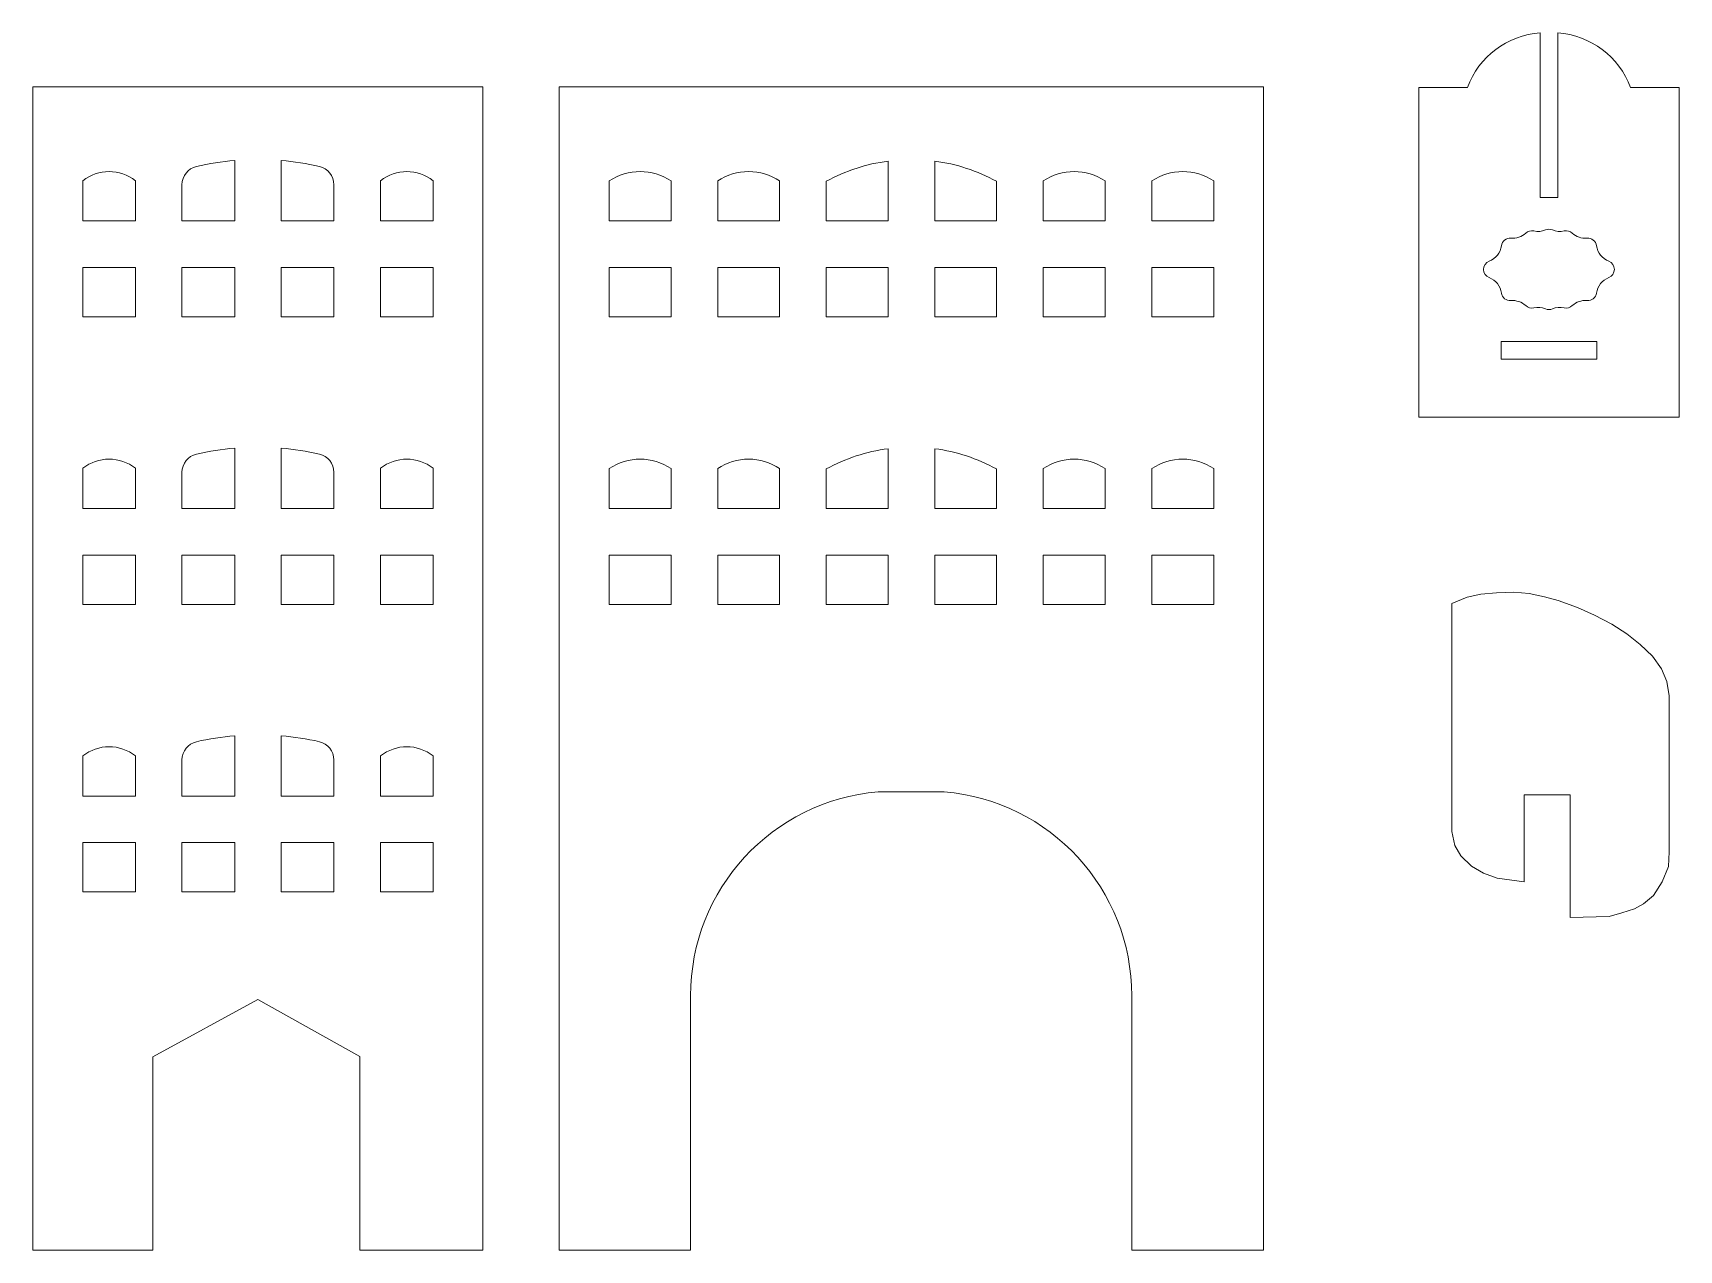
# Model space of a CAD drawing. Header units: millimetres. Extents: x -924 to 692, y -968 to 888.
# Drawn here: x -844.8 to -472.4, y -277.6 to -2.2 of the extents above; entities that cross this region are included whole.
import ezdxf

# ---------------------------------------------------------------- set-up
doc = ezdxf.new("R2010")
doc.units = ezdxf.units.MM
doc.header["$MEASUREMENT"] = 0

msp = doc.modelspace()

# ---------------------------------------------------------------- linework, layer by layer
at = {"lineweight": 5}
for points, knots in [([(-499.8413, -39.3867), (-499.8413, -39.3867), (-499.8413, -2.1755), (-499.8413, -2.1755), (-499.8413, -2.1755), (-492.3997, -2.6785), (-485.9541, -7.5382), (-483.4133, -14.5504), (-483.4133, -14.5504), (-483.4133, -14.5504), (-472.4068, -14.5504), (-472.4068, -14.5504), (-472.4068, -14.5504), (-472.4068, -14.5504), (-472.4068, -89.1449), (-472.4068, -89.1449), (-472.4068, -89.1449), (-472.4068, -89.1449), (-531.2757, -89.1449), (-531.2757, -89.1449), (-531.2757, -89.1449), (-531.2757, -89.1449), (-531.2757, -14.5504), (-531.2757, -14.5504), (-531.2757, -14.5504), (-531.2757, -14.5504), (-520.2693, -14.5504), (-520.2693, -14.5504), (-520.2693, -14.5504), (-517.7322, -7.5368), (-511.2824, -2.6825), (-503.8413, -2.1755), (-503.8413, -2.1755), (-503.8413, -2.1755), (-503.8413, -39.3867), (-503.8413, -39.3867), (-503.8413, -39.3867), (-503.8413, -39.3867), (-499.8413, -39.3867), (-499.8413, -39.3867)], [0, 0, 0, 0, 0.1, 0.1, 0.1, 0.1, 0.2, 0.2, 0.2, 0.2, 0.3, 0.3, 0.3, 0.3, 0.4, 0.4, 0.4, 0.4, 0.5, 0.5, 0.5, 0.5, 0.6, 0.6, 0.6, 0.6, 0.7, 0.7, 0.7, 0.7, 0.8, 0.8, 0.8, 0.8, 0.9, 0.9, 0.9, 0.9, 1, 1, 1, 1]), ([(-793.9372, -220.8961), (-793.9372, -220.8961), (-817.6903, -233.8705), (-817.6903, -233.8705), (-817.6903, -233.8705), (-817.6903, -233.8705), (-817.6903, -277.6129), (-817.6903, -277.6129), (-817.6903, -277.6129), (-817.6903, -277.6129), (-844.8103, -277.6129), (-844.8103, -277.6129), (-844.8103, -277.6129), (-844.8103, -277.6129), (-844.8103, -14.3851), (-844.8103, -14.3851), (-844.8103, -14.3851), (-844.8103, -14.3851), (-742.9922, -14.3851), (-742.9922, -14.3851), (-742.9922, -14.3851), (-742.9922, -14.3851), (-742.9922, -277.6129), (-742.9922, -277.6129), (-742.9922, -277.6129), (-742.9922, -277.6129), (-770.8396, -277.6129), (-770.8396, -277.6129), (-770.8396, -277.6129), (-770.8396, -277.6129), (-770.8396, -233.8281), (-770.8396, -233.8281), (-770.8396, -233.8281), (-770.8396, -233.8281), (-793.9372, -220.8961), (-793.9372, -220.8961)], [0, 0, 0, 0, 0.11111111, 0.11111111, 0.11111111, 0.11111111, 0.22222222, 0.22222222, 0.22222222, 0.22222222, 0.33333333, 0.33333333, 0.33333333, 0.33333333, 0.44444444, 0.44444444, 0.44444444, 0.44444444, 0.55555556, 0.55555556, 0.55555556, 0.55555556, 0.66666667, 0.66666667, 0.66666667, 0.66666667, 0.77777778, 0.77777778, 0.77777778, 0.77777778, 0.88888889, 0.88888889, 0.88888889, 0.88888889, 1, 1, 1, 1]), ([(-566.4256, -277.6129), (-566.4256, -277.6129), (-566.4256, -14.3851), (-566.4256, -14.3851), (-566.4256, -14.3851), (-566.4256, -14.3851), (-725.7244, -14.3851), (-725.7244, -14.3851), (-725.7244, -14.3851), (-725.7244, -14.3851), (-725.7244, -277.6129), (-725.7244, -277.6129), (-725.7244, -277.6129), (-725.7244, -277.6129), (-696.0189, -277.6129), (-696.0189, -277.6129), (-696.0189, -277.6129), (-696.0189, -277.6129), (-696.0189, -220.0897), (-696.0189, -220.0897), (-696.0189, -220.0897), (-696.0756, -196.0176), (-677.5967, -175.9285), (-653.6085, -173.9189), (-653.6085, -173.9189), (-653.6085, -173.9189), (-638.6461, -173.9189), (-638.6461, -173.9189), (-638.6461, -173.9189), (-614.6559, -175.9025), (-596.205, -196.0176), (-596.2356, -220.0897), (-596.2356, -220.0897), (-596.2356, -220.0897), (-596.2356, -277.6129), (-596.2356, -277.6129), (-596.2356, -277.6129), (-596.2356, -277.6129), (-566.4256, -277.6129), (-566.4256, -277.6129)], [0, 0, 0, 0, 0.1, 0.1, 0.1, 0.1, 0.2, 0.2, 0.2, 0.2, 0.3, 0.3, 0.3, 0.3, 0.4, 0.4, 0.4, 0.4, 0.5, 0.5, 0.5, 0.5, 0.6, 0.6, 0.6, 0.6, 0.7, 0.7, 0.7, 0.7, 0.8, 0.8, 0.8, 0.8, 0.9, 0.9, 0.9, 0.9, 1, 1, 1, 1]), ([(-833.5424, -35.6163), (-833.5424, -35.6163), (-833.5424, -44.7038), (-833.5424, -44.7038), (-833.5424, -44.7038), (-833.5424, -44.7038), (-821.6236, -44.7038), (-821.6236, -44.7038), (-821.6236, -44.7038), (-821.6236, -44.7038), (-821.6236, -35.6163), (-821.6236, -35.6163), (-821.6236, -35.6163), (-825.1191, -32.8537), (-830.0492, -32.851), (-833.5424, -35.6163)], [0, 0, 0, 0, 0.25, 0.25, 0.25, 0.25, 0.5, 0.5, 0.5, 0.5, 0.75, 0.75, 0.75, 0.75, 1, 1, 1, 1]), ([(-811.0879, -36.5166), (-811.0879, -36.5166), (-811.0879, -44.7038), (-811.0879, -44.7038), (-811.0879, -44.7038), (-811.0879, -44.7038), (-799.169, -44.7038), (-799.169, -44.7038), (-799.169, -44.7038), (-799.169, -44.7038), (-799.169, -31.055), (-799.169, -31.055), (-799.169, -31.055), (-802.0752, -31.3009), (-804.9604, -31.7499), (-807.8039, -32.3989), (-807.8039, -32.3989), (-809.726, -32.8382), (-811.0887, -34.5449), (-811.0879, -36.5166)], [0, 0, 0, 0, 0.2, 0.2, 0.2, 0.2, 0.4, 0.4, 0.4, 0.4, 0.6, 0.6, 0.6, 0.6, 0.8, 0.8, 0.8, 0.8, 1, 1, 1, 1]), ([(-776.7144, -36.5166), (-776.7144, -36.5166), (-776.7144, -44.7038), (-776.7144, -44.7038), (-776.7144, -44.7038), (-776.7144, -44.7038), (-788.6335, -44.7038), (-788.6335, -44.7038), (-788.6335, -44.7038), (-788.6335, -44.7038), (-788.6335, -31.055), (-788.6335, -31.055), (-788.6335, -31.055), (-785.7274, -31.3009), (-782.8418, -31.7499), (-779.9986, -32.3989), (-779.9986, -32.3989), (-778.0781, -32.8363), (-776.7152, -34.547), (-776.7144, -36.5166)], [0, 0, 0, 0, 0.2, 0.2, 0.2, 0.2, 0.4, 0.4, 0.4, 0.4, 0.6, 0.6, 0.6, 0.6, 0.8, 0.8, 0.8, 0.8, 1, 1, 1, 1]), ([(-766.1789, -35.6163), (-766.1789, -35.6163), (-766.1789, -44.7038), (-766.1789, -44.7038), (-766.1789, -44.7038), (-766.1789, -44.7038), (-754.26, -44.7038), (-754.26, -44.7038), (-754.26, -44.7038), (-754.26, -44.7038), (-754.26, -35.6163), (-754.26, -35.6163), (-754.26, -35.6163), (-757.7556, -32.8537), (-762.6855, -32.851), (-766.1789, -35.6163)], [0, 0, 0, 0, 0.25, 0.25, 0.25, 0.25, 0.5, 0.5, 0.5, 0.5, 0.75, 0.75, 0.75, 0.75, 1, 1, 1, 1]), ([(-714.4567, -35.6776), (-714.4567, -35.6776), (-714.4567, -44.7038), (-714.4567, -44.7038), (-714.4567, -44.7038), (-714.4567, -44.7038), (-700.4498, -44.7038), (-700.4498, -44.7038), (-700.4498, -44.7038), (-700.4498, -44.7038), (-700.4498, -35.6776), (-700.4498, -35.6776), (-700.4498, -35.6776), (-704.6882, -32.8334), (-710.2199, -32.831), (-714.4567, -35.6776)], [0, 0, 0, 0, 0.25, 0.25, 0.25, 0.25, 0.5, 0.5, 0.5, 0.5, 0.75, 0.75, 0.75, 0.75, 1, 1, 1, 1]), ([(-689.9031, -35.6776), (-689.9031, -35.6776), (-689.9031, -44.7038), (-689.9031, -44.7038), (-689.9031, -44.7038), (-689.9031, -44.7038), (-675.8964, -44.7038), (-675.8964, -44.7038), (-675.8964, -44.7038), (-675.8964, -44.7038), (-675.8964, -35.6776), (-675.8964, -35.6776), (-675.8964, -35.6776), (-680.1348, -32.8334), (-685.6663, -32.831), (-689.9031, -35.6776)], [0, 0, 0, 0, 0.25, 0.25, 0.25, 0.25, 0.5, 0.5, 0.5, 0.5, 0.75, 0.75, 0.75, 0.75, 1, 1, 1, 1]), ([(-665.3496, -44.7038), (-665.3496, -44.7038), (-651.3428, -44.7038), (-651.3428, -44.7038), (-651.3428, -44.7038), (-651.3428, -44.7038), (-651.3428, -31.1797), (-651.3428, -31.1797), (-651.3428, -31.1797), (-656.2549, -31.8297), (-661.0028, -33.3822), (-665.3496, -35.7606), (-665.3496, -35.7606), (-665.3496, -35.7606), (-665.3496, -44.7038), (-665.3496, -44.7038)], [0, 0, 0, 0, 0.25, 0.25, 0.25, 0.25, 0.5, 0.5, 0.5, 0.5, 0.75, 0.75, 0.75, 0.75, 1, 1, 1, 1]), ([(-626.8004, -35.7606), (-626.8004, -35.7606), (-626.8004, -44.7038), (-626.8004, -44.7038), (-626.8004, -44.7038), (-626.8004, -44.7038), (-640.8072, -44.7038), (-640.8072, -44.7038), (-640.8072, -44.7038), (-640.8072, -44.7038), (-640.8072, -31.1797), (-640.8072, -31.1797), (-640.8072, -31.1797), (-635.8962, -31.8293), (-631.1463, -33.383), (-626.8004, -35.7606)], [0, 0, 0, 0, 0.25, 0.25, 0.25, 0.25, 0.5, 0.5, 0.5, 0.5, 0.75, 0.75, 0.75, 0.75, 1, 1, 1, 1]), ([(-616.2538, -35.6776), (-616.2538, -35.6776), (-616.2538, -44.7038), (-616.2538, -44.7038), (-616.2538, -44.7038), (-616.2538, -44.7038), (-602.2469, -44.7038), (-602.2469, -44.7038), (-602.2469, -44.7038), (-602.2469, -44.7038), (-602.2469, -35.6776), (-602.2469, -35.6776), (-602.2469, -35.6776), (-606.4853, -32.8334), (-612.017, -32.831), (-616.2538, -35.6776)], [0, 0, 0, 0, 0.25, 0.25, 0.25, 0.25, 0.5, 0.5, 0.5, 0.5, 0.75, 0.75, 0.75, 0.75, 1, 1, 1, 1]), ([(-591.7002, -35.6776), (-591.7002, -35.6776), (-591.7002, -44.7038), (-591.7002, -44.7038), (-591.7002, -44.7038), (-591.7002, -44.7038), (-577.6935, -44.7038), (-577.6935, -44.7038), (-577.6935, -44.7038), (-577.6935, -44.7038), (-577.6935, -35.6776), (-577.6935, -35.6776), (-577.6935, -35.6776), (-581.9319, -32.8334), (-587.4634, -32.831), (-591.7002, -35.6776)], [0, 0, 0, 0, 0.25, 0.25, 0.25, 0.25, 0.5, 0.5, 0.5, 0.5, 0.75, 0.75, 0.75, 0.75, 1, 1, 1, 1]), ([(-505.2996, -46.9926), (-505.9397, -46.8505), (-506.6082, -47.0307), (-507.0898, -47.4755), (-507.0898, -47.4755), (-507.9975, -48.3134), (-509.2167, -48.7312), (-510.4476, -48.6265), (-510.4476, -48.6265), (-511.5053, -48.5371), (-512.4485, -49.2869), (-512.5973, -50.3377), (-512.5973, -50.3377), (-512.821, -51.9134), (-513.88, -53.2459), (-515.3639, -53.8213), (-515.3639, -53.8213), (-516.1338, -54.1232), (-516.6389, -54.8673), (-516.6356, -55.6944), (-516.6356, -55.6944), (-516.6322, -56.5214), (-516.1365, -57.2552), (-515.364, -57.5509), (-515.364, -57.5509), (-513.8802, -58.1257), (-512.8223, -59.4592), (-512.5981, -61.0347), (-512.5981, -61.0347), (-512.4482, -62.0856), (-511.506, -62.8368), (-510.4482, -62.7461), (-510.4482, -62.7461), (-509.2173, -62.6411), (-507.9981, -63.0593), (-507.0903, -63.8973), (-507.0903, -63.8973), (-506.6084, -64.3421), (-505.9397, -64.5225), (-505.2997, -64.3801), (-505.2997, -64.3801), (-504.404, -64.1811), (-503.468, -64.2672), (-502.6237, -64.6261), (-502.6237, -64.6261), (-502.1236, -64.8385), (-501.5589, -64.8387), (-501.0588, -64.6261), (-501.0588, -64.6261), (-500.2144, -64.267), (-499.2784, -64.1811), (-498.3829, -64.38), (-498.3829, -64.38), (-497.7428, -64.5221), (-497.0741, -64.3421), (-496.5925, -63.8973), (-496.5925, -63.8973), (-495.6847, -63.059), (-494.4653, -62.6414), (-493.2343, -62.7461), (-493.2343, -62.7461), (-492.1765, -62.8357), (-491.2332, -62.0857), (-491.0844, -61.0347), (-491.0844, -61.0347), (-490.861, -59.459), (-489.8021, -58.1264), (-488.3184, -57.5509), (-488.3184, -57.5509), (-487.5485, -57.2488), (-487.0436, -56.5046), (-487.0469, -55.6777), (-487.0469, -55.6777), (-487.0504, -54.8507), (-487.5461, -54.1169), (-488.3184, -53.8213), (-488.3184, -53.8213), (-489.8024, -53.2465), (-490.8605, -51.9131), (-491.0847, -50.3376), (-491.0847, -50.3376), (-491.2346, -49.2867), (-492.1767, -48.5357), (-493.2344, -48.6262), (-493.2344, -48.6262), (-494.4653, -48.7312), (-495.6844, -48.3128), (-496.5922, -47.4749), (-496.5922, -47.4749), (-497.0741, -47.0301), (-497.7428, -46.8496), (-498.3829, -46.992), (-498.3829, -46.992), (-499.2786, -47.1912), (-500.2146, -47.1051), (-501.0589, -46.7462), (-501.0589, -46.7462), (-501.5591, -46.5337), (-502.1237, -46.5337), (-502.6239, -46.7464), (-502.6239, -46.7464), (-503.468, -47.1054), (-504.404, -47.1915), (-505.2996, -46.9926)], [0, 0, 0, 0, 0.03846154, 0.03846154, 0.03846154, 0.03846154, 0.07692308, 0.07692308, 0.07692308, 0.07692308, 0.11538462, 0.11538462, 0.11538462, 0.11538462, 0.15384615, 0.15384615, 0.15384615, 0.15384615, 0.19230769, 0.19230769, 0.19230769, 0.19230769, 0.23076923, 0.23076923, 0.23076923, 0.23076923, 0.26923077, 0.26923077, 0.26923077, 0.26923077, 0.30769231, 0.30769231, 0.30769231, 0.30769231, 0.34615385, 0.34615385, 0.34615385, 0.34615385, 0.38461538, 0.38461538, 0.38461538, 0.38461538, 0.42307692, 0.42307692, 0.42307692, 0.42307692, 0.46153846, 0.46153846, 0.46153846, 0.46153846, 0.5, 0.5, 0.5, 0.5, 0.53846154, 0.53846154, 0.53846154, 0.53846154, 0.57692308, 0.57692308, 0.57692308, 0.57692308, 0.61538462, 0.61538462, 0.61538462, 0.61538462, 0.65384615, 0.65384615, 0.65384615, 0.65384615, 0.69230769, 0.69230769, 0.69230769, 0.69230769, 0.73076923, 0.73076923, 0.73076923, 0.73076923, 0.76923077, 0.76923077, 0.76923077, 0.76923077, 0.80769231, 0.80769231, 0.80769231, 0.80769231, 0.84615385, 0.84615385, 0.84615385, 0.84615385, 0.88461538, 0.88461538, 0.88461538, 0.88461538, 0.92307692, 0.92307692, 0.92307692, 0.92307692, 0.96153846, 0.96153846, 0.96153846, 0.96153846, 1, 1, 1, 1]), ([(-833.5424, -55.2395), (-833.5424, -55.2395), (-833.5424, -66.3989), (-833.5424, -66.3989), (-833.5424, -66.3989), (-833.5424, -66.3989), (-821.6236, -66.3989), (-821.6236, -66.3989), (-821.6236, -66.3989), (-821.6236, -66.3989), (-821.6236, -55.2395), (-821.6236, -55.2395), (-821.6236, -55.2395), (-821.6236, -55.2395), (-833.5424, -55.2395), (-833.5424, -55.2395)], [0, 0, 0, 0, 0.25, 0.25, 0.25, 0.25, 0.5, 0.5, 0.5, 0.5, 0.75, 0.75, 0.75, 0.75, 1, 1, 1, 1]), ([(-811.0879, -55.2395), (-811.0879, -55.2395), (-811.0879, -66.3989), (-811.0879, -66.3989), (-811.0879, -66.3989), (-811.0879, -66.3989), (-799.169, -66.3989), (-799.169, -66.3989), (-799.169, -66.3989), (-799.169, -66.3989), (-799.169, -55.2395), (-799.169, -55.2395), (-799.169, -55.2395), (-799.169, -55.2395), (-811.0879, -55.2395), (-811.0879, -55.2395)], [0, 0, 0, 0, 0.25, 0.25, 0.25, 0.25, 0.5, 0.5, 0.5, 0.5, 0.75, 0.75, 0.75, 0.75, 1, 1, 1, 1]), ([(-788.6335, -55.2395), (-788.6335, -55.2395), (-788.6335, -66.3989), (-788.6335, -66.3989), (-788.6335, -66.3989), (-788.6335, -66.3989), (-776.7144, -66.3989), (-776.7144, -66.3989), (-776.7144, -66.3989), (-776.7144, -66.3989), (-776.7144, -55.2395), (-776.7144, -55.2395), (-776.7144, -55.2395), (-776.7144, -55.2395), (-788.6335, -55.2395), (-788.6335, -55.2395)], [0, 0, 0, 0, 0.25, 0.25, 0.25, 0.25, 0.5, 0.5, 0.5, 0.5, 0.75, 0.75, 0.75, 0.75, 1, 1, 1, 1]), ([(-766.1789, -55.2395), (-766.1789, -55.2395), (-766.1789, -66.3989), (-766.1789, -66.3989), (-766.1789, -66.3989), (-766.1789, -66.3989), (-754.26, -66.3989), (-754.26, -66.3989), (-754.26, -66.3989), (-754.26, -66.3989), (-754.26, -55.2395), (-754.26, -55.2395), (-754.26, -55.2395), (-754.26, -55.2395), (-766.1789, -55.2395), (-766.1789, -55.2395)], [0, 0, 0, 0, 0.25, 0.25, 0.25, 0.25, 0.5, 0.5, 0.5, 0.5, 0.75, 0.75, 0.75, 0.75, 1, 1, 1, 1]), ([(-714.4567, -55.2395), (-714.4567, -55.2395), (-714.4567, -66.3989), (-714.4567, -66.3989), (-714.4567, -66.3989), (-714.4567, -66.3989), (-700.4498, -66.3989), (-700.4498, -66.3989), (-700.4498, -66.3989), (-700.4498, -66.3989), (-700.4498, -55.2395), (-700.4498, -55.2395), (-700.4498, -55.2395), (-700.4498, -55.2395), (-714.4567, -55.2395), (-714.4567, -55.2395)], [0, 0, 0, 0, 0.25, 0.25, 0.25, 0.25, 0.5, 0.5, 0.5, 0.5, 0.75, 0.75, 0.75, 0.75, 1, 1, 1, 1]), ([(-689.9031, -55.2395), (-689.9031, -55.2395), (-689.9031, -66.3989), (-689.9031, -66.3989), (-689.9031, -66.3989), (-689.9031, -66.3989), (-675.8964, -66.3989), (-675.8964, -66.3989), (-675.8964, -66.3989), (-675.8964, -66.3989), (-675.8964, -55.2395), (-675.8964, -55.2395), (-675.8964, -55.2395), (-675.8964, -55.2395), (-689.9031, -55.2395), (-689.9031, -55.2395)], [0, 0, 0, 0, 0.25, 0.25, 0.25, 0.25, 0.5, 0.5, 0.5, 0.5, 0.75, 0.75, 0.75, 0.75, 1, 1, 1, 1]), ([(-665.3496, -55.2395), (-665.3496, -55.2395), (-665.3496, -66.3989), (-665.3496, -66.3989), (-665.3496, -66.3989), (-665.3496, -66.3989), (-651.3428, -66.3989), (-651.3428, -66.3989), (-651.3428, -66.3989), (-651.3428, -66.3989), (-651.3428, -55.2395), (-651.3428, -55.2395), (-651.3428, -55.2395), (-651.3428, -55.2395), (-665.3496, -55.2395), (-665.3496, -55.2395)], [0, 0, 0, 0, 0.25, 0.25, 0.25, 0.25, 0.5, 0.5, 0.5, 0.5, 0.75, 0.75, 0.75, 0.75, 1, 1, 1, 1]), ([(-640.8072, -55.2395), (-640.8072, -55.2395), (-640.8072, -66.3989), (-640.8072, -66.3989), (-640.8072, -66.3989), (-640.8072, -66.3989), (-626.8004, -66.3989), (-626.8004, -66.3989), (-626.8004, -66.3989), (-626.8004, -66.3989), (-626.8004, -55.2395), (-626.8004, -55.2395), (-626.8004, -55.2395), (-626.8004, -55.2395), (-640.8072, -55.2395), (-640.8072, -55.2395)], [0, 0, 0, 0, 0.25, 0.25, 0.25, 0.25, 0.5, 0.5, 0.5, 0.5, 0.75, 0.75, 0.75, 0.75, 1, 1, 1, 1]), ([(-616.2538, -55.2395), (-616.2538, -55.2395), (-616.2538, -66.3989), (-616.2538, -66.3989), (-616.2538, -66.3989), (-616.2538, -66.3989), (-602.2469, -66.3989), (-602.2469, -66.3989), (-602.2469, -66.3989), (-602.2469, -66.3989), (-602.2469, -55.2395), (-602.2469, -55.2395), (-602.2469, -55.2395), (-602.2469, -55.2395), (-616.2538, -55.2395), (-616.2538, -55.2395)], [0, 0, 0, 0, 0.25, 0.25, 0.25, 0.25, 0.5, 0.5, 0.5, 0.5, 0.75, 0.75, 0.75, 0.75, 1, 1, 1, 1]), ([(-591.7002, -55.2395), (-591.7002, -55.2395), (-591.7002, -66.3989), (-591.7002, -66.3989), (-591.7002, -66.3989), (-591.7002, -66.3989), (-577.6935, -66.3989), (-577.6935, -66.3989), (-577.6935, -66.3989), (-577.6935, -66.3989), (-577.6935, -55.2395), (-577.6935, -55.2395), (-577.6935, -55.2395), (-577.6935, -55.2395), (-591.7002, -55.2395), (-591.7002, -55.2395)], [0, 0, 0, 0, 0.25, 0.25, 0.25, 0.25, 0.5, 0.5, 0.5, 0.5, 0.75, 0.75, 0.75, 0.75, 1, 1, 1, 1]), ([(-512.6413, -71.9854), (-512.6413, -71.9854), (-512.6413, -75.9854), (-512.6413, -75.9854), (-512.6413, -75.9854), (-512.6413, -75.9854), (-491.0413, -75.9854), (-491.0413, -75.9854), (-491.0413, -75.9854), (-491.0413, -75.9854), (-491.0413, -71.9854), (-491.0413, -71.9854), (-491.0413, -71.9854), (-491.0413, -71.9854), (-512.6413, -71.9854), (-512.6413, -71.9854)], [0, 0, 0, 0, 0.25, 0.25, 0.25, 0.25, 0.5, 0.5, 0.5, 0.5, 0.75, 0.75, 0.75, 0.75, 1, 1, 1, 1]), ([(-811.0879, -101.6016), (-811.0879, -101.6016), (-811.0879, -109.7888), (-811.0879, -109.7888), (-811.0879, -109.7888), (-811.0879, -109.7888), (-799.169, -109.7888), (-799.169, -109.7888), (-799.169, -109.7888), (-799.169, -109.7888), (-799.169, -96.14), (-799.169, -96.14), (-799.169, -96.14), (-802.0752, -96.3859), (-804.9604, -96.8349), (-807.8039, -97.4837), (-807.8039, -97.4837), (-809.726, -97.9232), (-811.0887, -99.6299), (-811.0879, -101.6016)], [0, 0, 0, 0, 0.2, 0.2, 0.2, 0.2, 0.4, 0.4, 0.4, 0.4, 0.6, 0.6, 0.6, 0.6, 0.8, 0.8, 0.8, 0.8, 1, 1, 1, 1]), ([(-776.7144, -101.6016), (-776.7144, -101.6016), (-776.7144, -109.7888), (-776.7144, -109.7888), (-776.7144, -109.7888), (-776.7144, -109.7888), (-788.6335, -109.7888), (-788.6335, -109.7888), (-788.6335, -109.7888), (-788.6335, -109.7888), (-788.6335, -96.14), (-788.6335, -96.14), (-788.6335, -96.14), (-785.7274, -96.3857), (-782.8418, -96.8349), (-779.9986, -97.4837), (-779.9986, -97.4837), (-778.0781, -97.9211), (-776.7152, -99.632), (-776.7144, -101.6016)], [0, 0, 0, 0, 0.2, 0.2, 0.2, 0.2, 0.4, 0.4, 0.4, 0.4, 0.6, 0.6, 0.6, 0.6, 0.8, 0.8, 0.8, 0.8, 1, 1, 1, 1]), ([(-665.3496, -109.7888), (-665.3496, -109.7888), (-651.3428, -109.7888), (-651.3428, -109.7888), (-651.3428, -109.7888), (-651.3428, -109.7888), (-651.3428, -96.2645), (-651.3428, -96.2645), (-651.3428, -96.2645), (-656.2549, -96.9145), (-661.0028, -98.4672), (-665.3496, -100.8456), (-665.3496, -100.8456), (-665.3496, -100.8456), (-665.3496, -109.7888), (-665.3496, -109.7888)], [0, 0, 0, 0, 0.25, 0.25, 0.25, 0.25, 0.5, 0.5, 0.5, 0.5, 0.75, 0.75, 0.75, 0.75, 1, 1, 1, 1]), ([(-626.8004, -100.8456), (-626.8004, -100.8456), (-626.8004, -109.7888), (-626.8004, -109.7888), (-626.8004, -109.7888), (-626.8004, -109.7888), (-640.8072, -109.7888), (-640.8072, -109.7888), (-640.8072, -109.7888), (-640.8072, -109.7888), (-640.8072, -96.2645), (-640.8072, -96.2645), (-640.8072, -96.2645), (-635.8962, -96.9142), (-631.1463, -98.468), (-626.8004, -100.8456)], [0, 0, 0, 0, 0.25, 0.25, 0.25, 0.25, 0.5, 0.5, 0.5, 0.5, 0.75, 0.75, 0.75, 0.75, 1, 1, 1, 1]), ([(-833.5424, -100.7013), (-833.5424, -100.7013), (-833.5424, -109.7888), (-833.5424, -109.7888), (-833.5424, -109.7888), (-833.5424, -109.7888), (-821.6236, -109.7888), (-821.6236, -109.7888), (-821.6236, -109.7888), (-821.6236, -109.7888), (-821.6236, -100.7013), (-821.6236, -100.7013), (-821.6236, -100.7013), (-825.1191, -97.9387), (-830.0492, -97.936), (-833.5424, -100.7013)], [0, 0, 0, 0, 0.25, 0.25, 0.25, 0.25, 0.5, 0.5, 0.5, 0.5, 0.75, 0.75, 0.75, 0.75, 1, 1, 1, 1]), ([(-766.1789, -100.7013), (-766.1789, -100.7013), (-766.1789, -109.7888), (-766.1789, -109.7888), (-766.1789, -109.7888), (-766.1789, -109.7888), (-754.26, -109.7888), (-754.26, -109.7888), (-754.26, -109.7888), (-754.26, -109.7888), (-754.26, -100.7013), (-754.26, -100.7013), (-754.26, -100.7013), (-757.7556, -97.9387), (-762.6855, -97.936), (-766.1789, -100.7013)], [0, 0, 0, 0, 0.25, 0.25, 0.25, 0.25, 0.5, 0.5, 0.5, 0.5, 0.75, 0.75, 0.75, 0.75, 1, 1, 1, 1]), ([(-714.4567, -100.7624), (-714.4567, -100.7624), (-714.4567, -109.7888), (-714.4567, -109.7888), (-714.4567, -109.7888), (-714.4567, -109.7888), (-700.4498, -109.7888), (-700.4498, -109.7888), (-700.4498, -109.7888), (-700.4498, -109.7888), (-700.4498, -100.7624), (-700.4498, -100.7624), (-700.4498, -100.7624), (-704.6882, -97.9184), (-710.2199, -97.916), (-714.4567, -100.7624)], [0, 0, 0, 0, 0.25, 0.25, 0.25, 0.25, 0.5, 0.5, 0.5, 0.5, 0.75, 0.75, 0.75, 0.75, 1, 1, 1, 1]), ([(-689.9031, -100.7624), (-689.9031, -100.7624), (-689.9031, -109.7888), (-689.9031, -109.7888), (-689.9031, -109.7888), (-689.9031, -109.7888), (-675.8964, -109.7888), (-675.8964, -109.7888), (-675.8964, -109.7888), (-675.8964, -109.7888), (-675.8964, -100.7624), (-675.8964, -100.7624), (-675.8964, -100.7624), (-680.1348, -97.9184), (-685.6663, -97.916), (-689.9031, -100.7624)], [0, 0, 0, 0, 0.25, 0.25, 0.25, 0.25, 0.5, 0.5, 0.5, 0.5, 0.75, 0.75, 0.75, 0.75, 1, 1, 1, 1]), ([(-616.2538, -100.7624), (-616.2538, -100.7624), (-616.2538, -109.7888), (-616.2538, -109.7888), (-616.2538, -109.7888), (-616.2538, -109.7888), (-602.2469, -109.7888), (-602.2469, -109.7888), (-602.2469, -109.7888), (-602.2469, -109.7888), (-602.2469, -100.7624), (-602.2469, -100.7624), (-602.2469, -100.7624), (-606.4853, -97.9184), (-612.017, -97.916), (-616.2538, -100.7624)], [0, 0, 0, 0, 0.25, 0.25, 0.25, 0.25, 0.5, 0.5, 0.5, 0.5, 0.75, 0.75, 0.75, 0.75, 1, 1, 1, 1]), ([(-591.7002, -100.7624), (-591.7002, -100.7624), (-591.7002, -109.7888), (-591.7002, -109.7888), (-591.7002, -109.7888), (-591.7002, -109.7888), (-577.6935, -109.7888), (-577.6935, -109.7888), (-577.6935, -109.7888), (-577.6935, -109.7888), (-577.6935, -100.7624), (-577.6935, -100.7624), (-577.6935, -100.7624), (-581.9319, -97.9184), (-587.4634, -97.916), (-591.7002, -100.7624)], [0, 0, 0, 0, 0.25, 0.25, 0.25, 0.25, 0.5, 0.5, 0.5, 0.5, 0.75, 0.75, 0.75, 0.75, 1, 1, 1, 1]), ([(-833.5424, -120.3243), (-833.5424, -120.3243), (-833.5424, -131.4837), (-833.5424, -131.4837), (-833.5424, -131.4837), (-833.5424, -131.4837), (-821.6236, -131.4837), (-821.6236, -131.4837), (-821.6236, -131.4837), (-821.6236, -131.4837), (-821.6236, -120.3243), (-821.6236, -120.3243), (-821.6236, -120.3243), (-821.6236, -120.3243), (-833.5424, -120.3243), (-833.5424, -120.3243)], [0, 0, 0, 0, 0.25, 0.25, 0.25, 0.25, 0.5, 0.5, 0.5, 0.5, 0.75, 0.75, 0.75, 0.75, 1, 1, 1, 1]), ([(-811.0879, -120.3243), (-811.0879, -120.3243), (-811.0879, -131.4837), (-811.0879, -131.4837), (-811.0879, -131.4837), (-811.0879, -131.4837), (-799.169, -131.4837), (-799.169, -131.4837), (-799.169, -131.4837), (-799.169, -131.4837), (-799.169, -120.3243), (-799.169, -120.3243), (-799.169, -120.3243), (-799.169, -120.3243), (-811.0879, -120.3243), (-811.0879, -120.3243)], [0, 0, 0, 0, 0.25, 0.25, 0.25, 0.25, 0.5, 0.5, 0.5, 0.5, 0.75, 0.75, 0.75, 0.75, 1, 1, 1, 1]), ([(-788.6335, -120.3243), (-788.6335, -120.3243), (-788.6335, -131.4837), (-788.6335, -131.4837), (-788.6335, -131.4837), (-788.6335, -131.4837), (-776.7144, -131.4837), (-776.7144, -131.4837), (-776.7144, -131.4837), (-776.7144, -131.4837), (-776.7144, -120.3243), (-776.7144, -120.3243), (-776.7144, -120.3243), (-776.7144, -120.3243), (-788.6335, -120.3243), (-788.6335, -120.3243)], [0, 0, 0, 0, 0.25, 0.25, 0.25, 0.25, 0.5, 0.5, 0.5, 0.5, 0.75, 0.75, 0.75, 0.75, 1, 1, 1, 1]), ([(-766.1789, -120.3243), (-766.1789, -120.3243), (-766.1789, -131.4837), (-766.1789, -131.4837), (-766.1789, -131.4837), (-766.1789, -131.4837), (-754.26, -131.4837), (-754.26, -131.4837), (-754.26, -131.4837), (-754.26, -131.4837), (-754.26, -120.3243), (-754.26, -120.3243), (-754.26, -120.3243), (-754.26, -120.3243), (-766.1789, -120.3243), (-766.1789, -120.3243)], [0, 0, 0, 0, 0.25, 0.25, 0.25, 0.25, 0.5, 0.5, 0.5, 0.5, 0.75, 0.75, 0.75, 0.75, 1, 1, 1, 1]), ([(-714.4567, -120.3243), (-714.4567, -120.3243), (-714.4567, -131.4837), (-714.4567, -131.4837), (-714.4567, -131.4837), (-714.4567, -131.4837), (-700.4498, -131.4837), (-700.4498, -131.4837), (-700.4498, -131.4837), (-700.4498, -131.4837), (-700.4498, -120.3243), (-700.4498, -120.3243), (-700.4498, -120.3243), (-700.4498, -120.3243), (-714.4567, -120.3243), (-714.4567, -120.3243)], [0, 0, 0, 0, 0.25, 0.25, 0.25, 0.25, 0.5, 0.5, 0.5, 0.5, 0.75, 0.75, 0.75, 0.75, 1, 1, 1, 1]), ([(-689.9031, -120.3243), (-689.9031, -120.3243), (-689.9031, -131.4837), (-689.9031, -131.4837), (-689.9031, -131.4837), (-689.9031, -131.4837), (-675.8964, -131.4837), (-675.8964, -131.4837), (-675.8964, -131.4837), (-675.8964, -131.4837), (-675.8964, -120.3243), (-675.8964, -120.3243), (-675.8964, -120.3243), (-675.8964, -120.3243), (-689.9031, -120.3243), (-689.9031, -120.3243)], [0, 0, 0, 0, 0.25, 0.25, 0.25, 0.25, 0.5, 0.5, 0.5, 0.5, 0.75, 0.75, 0.75, 0.75, 1, 1, 1, 1]), ([(-665.3496, -120.3243), (-665.3496, -120.3243), (-665.3496, -131.4837), (-665.3496, -131.4837), (-665.3496, -131.4837), (-665.3496, -131.4837), (-651.3428, -131.4837), (-651.3428, -131.4837), (-651.3428, -131.4837), (-651.3428, -131.4837), (-651.3428, -120.3243), (-651.3428, -120.3243), (-651.3428, -120.3243), (-651.3428, -120.3243), (-665.3496, -120.3243), (-665.3496, -120.3243)], [0, 0, 0, 0, 0.25, 0.25, 0.25, 0.25, 0.5, 0.5, 0.5, 0.5, 0.75, 0.75, 0.75, 0.75, 1, 1, 1, 1]), ([(-640.8072, -120.3243), (-640.8072, -120.3243), (-640.8072, -131.4837), (-640.8072, -131.4837), (-640.8072, -131.4837), (-640.8072, -131.4837), (-626.8004, -131.4837), (-626.8004, -131.4837), (-626.8004, -131.4837), (-626.8004, -131.4837), (-626.8004, -120.3243), (-626.8004, -120.3243), (-626.8004, -120.3243), (-626.8004, -120.3243), (-640.8072, -120.3243), (-640.8072, -120.3243)], [0, 0, 0, 0, 0.25, 0.25, 0.25, 0.25, 0.5, 0.5, 0.5, 0.5, 0.75, 0.75, 0.75, 0.75, 1, 1, 1, 1]), ([(-616.2538, -120.3243), (-616.2538, -120.3243), (-616.2538, -131.4837), (-616.2538, -131.4837), (-616.2538, -131.4837), (-616.2538, -131.4837), (-602.2469, -131.4837), (-602.2469, -131.4837), (-602.2469, -131.4837), (-602.2469, -131.4837), (-602.2469, -120.3243), (-602.2469, -120.3243), (-602.2469, -120.3243), (-602.2469, -120.3243), (-616.2538, -120.3243), (-616.2538, -120.3243)], [0, 0, 0, 0, 0.25, 0.25, 0.25, 0.25, 0.5, 0.5, 0.5, 0.5, 0.75, 0.75, 0.75, 0.75, 1, 1, 1, 1]), ([(-591.7002, -120.3243), (-591.7002, -120.3243), (-591.7002, -131.4837), (-591.7002, -131.4837), (-591.7002, -131.4837), (-591.7002, -131.4837), (-577.6935, -131.4837), (-577.6935, -131.4837), (-577.6935, -131.4837), (-577.6935, -131.4837), (-577.6935, -120.3243), (-577.6935, -120.3243), (-577.6935, -120.3243), (-577.6935, -120.3243), (-591.7002, -120.3243), (-591.7002, -120.3243)], [0, 0, 0, 0, 0.25, 0.25, 0.25, 0.25, 0.5, 0.5, 0.5, 0.5, 0.75, 0.75, 0.75, 0.75, 1, 1, 1, 1]), ([(-523.7871, -131.271), (-523.7871, -131.271), (-520.3378, -129.8662), (-520.3378, -129.8662), (-520.3378, -129.8662), (-520.3378, -129.8662), (-517.2567, -129.1475), (-517.2567, -129.1475), (-517.2567, -129.1475), (-517.2567, -129.1475), (-513.7456, -128.8467), (-513.7456, -128.8467), (-513.7456, -128.8467), (-513.7456, -128.8467), (-509.7685, -128.7473), (-509.7685, -128.7473), (-509.7685, -128.7473), (-509.7685, -128.7473), (-506.3436, -129.0494), (-506.3436, -129.0494), (-506.3436, -129.0494), (-506.3436, -129.0494), (-502.8402, -129.7497), (-502.8402, -129.7497), (-502.8402, -129.7497), (-502.8402, -129.7497), (-499.7514, -130.6462), (-499.7514, -130.6462), (-499.7514, -130.6462), (-499.7514, -130.6462), (-495.4186, -132.2211), (-495.4186, -132.2211), (-495.4186, -132.2211), (-495.4186, -132.2211), (-491.5685, -133.8989), (-491.5685, -133.8989), (-491.5685, -133.8989), (-491.5685, -133.8989), (-487.6087, -135.9769), (-487.6087, -135.9769), (-487.6087, -135.9769), (-487.6087, -135.9769), (-484.2204, -138.1686), (-484.2204, -138.1686), (-484.2204, -138.1686), (-484.2204, -138.1686), (-481.234, -140.5568), (-481.234, -140.5568), (-481.234, -140.5568), (-481.234, -140.5568), (-478.3906, -143.1961), (-478.3906, -143.1961), (-478.3906, -143.1961), (-478.3906, -143.1961), (-476.4143, -146.1075), (-476.4143, -146.1075), (-476.4143, -146.1075), (-476.4143, -146.1075), (-475.1455, -148.9611), (-475.1455, -148.9611), (-475.1455, -148.9611), (-475.1455, -148.9611), (-474.6212, -152.2104), (-474.6212, -152.2104), (-474.6212, -152.2104), (-474.6212, -152.2104), (-474.6212, -187.4781), (-474.6212, -187.4781), (-474.6212, -187.4781), (-474.6212, -187.4781), (-474.829, -190.8016), (-474.829, -190.8016), (-474.829, -190.8016), (-474.829, -190.8016), (-476.2023, -194.2864), (-476.2023, -194.2864), (-476.2023, -194.2864), (-476.2023, -194.2864), (-478.2031, -197.339), (-478.2031, -197.339), (-478.2031, -197.339), (-478.2031, -197.339), (-480.4684, -199.2798), (-480.4684, -199.2798), (-480.4684, -199.2798), (-480.4684, -199.2798), (-482.5197, -200.3592), (-482.5197, -200.3592), (-482.5197, -200.3592), (-482.5197, -200.3592), (-485.3488, -201.2683), (-485.3488, -201.2683), (-485.3488, -201.2683), (-485.3488, -201.2683), (-488.22, -202.0883), (-488.22, -202.0883), (-488.22, -202.0883), (-488.22, -202.0883), (-491.1756, -202.1902), (-491.1756, -202.1902), (-491.1756, -202.1902), (-491.1756, -202.1902), (-497.0541, -202.3861), (-497.0541, -202.3861), (-497.0541, -202.3861), (-497.0541, -202.3861), (-497.0541, -174.6064), (-497.0541, -174.6064), (-497.0541, -174.6064), (-497.0541, -174.6064), (-507.4541, -174.6064), (-507.4541, -174.6064), (-507.4541, -174.6064), (-507.4541, -174.6064), (-507.4541, -194.2961), (-507.4541, -194.2961), (-507.4541, -194.2961), (-507.4541, -194.2961), (-513.5904, -193.4501), (-513.5904, -193.4501), (-513.5904, -193.4501), (-513.5904, -193.4501), (-516.6157, -192.303), (-516.6157, -192.303), (-516.6157, -192.303), (-516.6157, -192.303), (-519.3421, -190.7307), (-519.3421, -190.7307), (-519.3421, -190.7307), (-519.3421, -190.7307), (-521.7996, -188.3809), (-521.7996, -188.3809), (-521.7996, -188.3809), (-521.7996, -188.3809), (-523.1426, -186.0315), (-523.1426, -186.0315), (-523.1426, -186.0315), (-523.1426, -186.0315), (-523.7871, -182.9176), (-523.7871, -182.9176), (-523.7871, -182.9176), (-523.7871, -182.9176), (-523.7871, -131.271), (-523.7871, -131.271)], [0, 0, 0, 0, 0.02777778, 0.02777778, 0.02777778, 0.02777778, 0.05555556, 0.05555556, 0.05555556, 0.05555556, 0.08333333, 0.08333333, 0.08333333, 0.08333333, 0.11111111, 0.11111111, 0.11111111, 0.11111111, 0.13888889, 0.13888889, 0.13888889, 0.13888889, 0.16666667, 0.16666667, 0.16666667, 0.16666667, 0.19444444, 0.19444444, 0.19444444, 0.19444444, 0.22222222, 0.22222222, 0.22222222, 0.22222222, 0.25, 0.25, 0.25, 0.25, 0.27777778, 0.27777778, 0.27777778, 0.27777778, 0.30555556, 0.30555556, 0.30555556, 0.30555556, 0.33333333, 0.33333333, 0.33333333, 0.33333333, 0.36111111, 0.36111111, 0.36111111, 0.36111111, 0.38888889, 0.38888889, 0.38888889, 0.38888889, 0.41666667, 0.41666667, 0.41666667, 0.41666667, 0.44444444, 0.44444444, 0.44444444, 0.44444444, 0.47222222, 0.47222222, 0.47222222, 0.47222222, 0.5, 0.5, 0.5, 0.5, 0.52777778, 0.52777778, 0.52777778, 0.52777778, 0.55555556, 0.55555556, 0.55555556, 0.55555556, 0.58333333, 0.58333333, 0.58333333, 0.58333333, 0.61111111, 0.61111111, 0.61111111, 0.61111111, 0.63888889, 0.63888889, 0.63888889, 0.63888889, 0.66666667, 0.66666667, 0.66666667, 0.66666667, 0.69444444, 0.69444444, 0.69444444, 0.69444444, 0.72222222, 0.72222222, 0.72222222, 0.72222222, 0.75, 0.75, 0.75, 0.75, 0.77777778, 0.77777778, 0.77777778, 0.77777778, 0.80555556, 0.80555556, 0.80555556, 0.80555556, 0.83333333, 0.83333333, 0.83333333, 0.83333333, 0.86111111, 0.86111111, 0.86111111, 0.86111111, 0.88888889, 0.88888889, 0.88888889, 0.88888889, 0.91666667, 0.91666667, 0.91666667, 0.91666667, 0.94444444, 0.94444444, 0.94444444, 0.94444444, 0.97222222, 0.97222222, 0.97222222, 0.97222222, 1, 1, 1, 1]), ([(-833.5424, -165.7862), (-833.5424, -165.7862), (-833.5424, -174.8737), (-833.5424, -174.8737), (-833.5424, -174.8737), (-833.5424, -174.8737), (-821.6236, -174.8737), (-821.6236, -174.8737), (-821.6236, -174.8737), (-821.6236, -174.8737), (-821.6236, -165.7862), (-821.6236, -165.7862), (-821.6236, -165.7862), (-825.1191, -163.0237), (-830.0492, -163.0209), (-833.5424, -165.7862)], [0, 0, 0, 0, 0.25, 0.25, 0.25, 0.25, 0.5, 0.5, 0.5, 0.5, 0.75, 0.75, 0.75, 0.75, 1, 1, 1, 1]), ([(-811.0879, -166.6865), (-811.0879, -166.6865), (-811.0879, -174.8737), (-811.0879, -174.8737), (-811.0879, -174.8737), (-811.0879, -174.8737), (-799.169, -174.8737), (-799.169, -174.8737), (-799.169, -174.8737), (-799.169, -174.8737), (-799.169, -161.2249), (-799.169, -161.2249), (-799.169, -161.2249), (-802.0752, -161.4707), (-804.9604, -161.9197), (-807.8039, -162.5686), (-807.8039, -162.5686), (-809.726, -163.0081), (-811.0887, -164.7149), (-811.0879, -166.6865)], [0, 0, 0, 0, 0.2, 0.2, 0.2, 0.2, 0.4, 0.4, 0.4, 0.4, 0.6, 0.6, 0.6, 0.6, 0.8, 0.8, 0.8, 0.8, 1, 1, 1, 1]), ([(-776.7144, -166.6865), (-776.7144, -166.6865), (-776.7144, -174.8737), (-776.7144, -174.8737), (-776.7144, -174.8737), (-776.7144, -174.8737), (-788.6335, -174.8737), (-788.6335, -174.8737), (-788.6335, -174.8737), (-788.6335, -174.8737), (-788.6335, -161.2249), (-788.6335, -161.2249), (-788.6335, -161.2249), (-785.7274, -161.4707), (-782.8418, -161.9198), (-779.9986, -162.5686), (-779.9986, -162.5686), (-778.0781, -163.0061), (-776.7152, -164.7169), (-776.7144, -166.6865)], [0, 0, 0, 0, 0.2, 0.2, 0.2, 0.2, 0.4, 0.4, 0.4, 0.4, 0.6, 0.6, 0.6, 0.6, 0.8, 0.8, 0.8, 0.8, 1, 1, 1, 1]), ([(-766.1789, -165.7862), (-766.1789, -165.7862), (-766.1789, -174.8737), (-766.1789, -174.8737), (-766.1789, -174.8737), (-766.1789, -174.8737), (-754.26, -174.8737), (-754.26, -174.8737), (-754.26, -174.8737), (-754.26, -174.8737), (-754.26, -165.7862), (-754.26, -165.7862), (-754.26, -165.7862), (-757.7556, -163.0237), (-762.6855, -163.0209), (-766.1789, -165.7862)], [0, 0, 0, 0, 0.25, 0.25, 0.25, 0.25, 0.5, 0.5, 0.5, 0.5, 0.75, 0.75, 0.75, 0.75, 1, 1, 1, 1]), ([(-833.5424, -185.4093), (-833.5424, -185.4093), (-833.5424, -196.5686), (-833.5424, -196.5686), (-833.5424, -196.5686), (-833.5424, -196.5686), (-821.6236, -196.5686), (-821.6236, -196.5686), (-821.6236, -196.5686), (-821.6236, -196.5686), (-821.6236, -185.4093), (-821.6236, -185.4093), (-821.6236, -185.4093), (-821.6236, -185.4093), (-833.5424, -185.4093), (-833.5424, -185.4093)], [0, 0, 0, 0, 0.25, 0.25, 0.25, 0.25, 0.5, 0.5, 0.5, 0.5, 0.75, 0.75, 0.75, 0.75, 1, 1, 1, 1]), ([(-811.0879, -185.4093), (-811.0879, -185.4093), (-811.0879, -196.5686), (-811.0879, -196.5686), (-811.0879, -196.5686), (-811.0879, -196.5686), (-799.169, -196.5686), (-799.169, -196.5686), (-799.169, -196.5686), (-799.169, -196.5686), (-799.169, -185.4093), (-799.169, -185.4093), (-799.169, -185.4093), (-799.169, -185.4093), (-811.0879, -185.4093), (-811.0879, -185.4093)], [0, 0, 0, 0, 0.25, 0.25, 0.25, 0.25, 0.5, 0.5, 0.5, 0.5, 0.75, 0.75, 0.75, 0.75, 1, 1, 1, 1]), ([(-788.6335, -185.4093), (-788.6335, -185.4093), (-788.6335, -196.5686), (-788.6335, -196.5686), (-788.6335, -196.5686), (-788.6335, -196.5686), (-776.7144, -196.5686), (-776.7144, -196.5686), (-776.7144, -196.5686), (-776.7144, -196.5686), (-776.7144, -185.4093), (-776.7144, -185.4093), (-776.7144, -185.4093), (-776.7144, -185.4093), (-788.6335, -185.4093), (-788.6335, -185.4093)], [0, 0, 0, 0, 0.25, 0.25, 0.25, 0.25, 0.5, 0.5, 0.5, 0.5, 0.75, 0.75, 0.75, 0.75, 1, 1, 1, 1]), ([(-766.1789, -185.4093), (-766.1789, -185.4093), (-766.1789, -196.5686), (-766.1789, -196.5686), (-766.1789, -196.5686), (-766.1789, -196.5686), (-754.26, -196.5686), (-754.26, -196.5686), (-754.26, -196.5686), (-754.26, -196.5686), (-754.26, -185.4093), (-754.26, -185.4093), (-754.26, -185.4093), (-754.26, -185.4093), (-766.1789, -185.4093), (-766.1789, -185.4093)], [0, 0, 0, 0, 0.25, 0.25, 0.25, 0.25, 0.5, 0.5, 0.5, 0.5, 0.75, 0.75, 0.75, 0.75, 1, 1, 1, 1])]:
    msp.add_open_spline(points, degree=3, knots=knots, dxfattribs=at)

doc.saveas('drawing.dxf')
